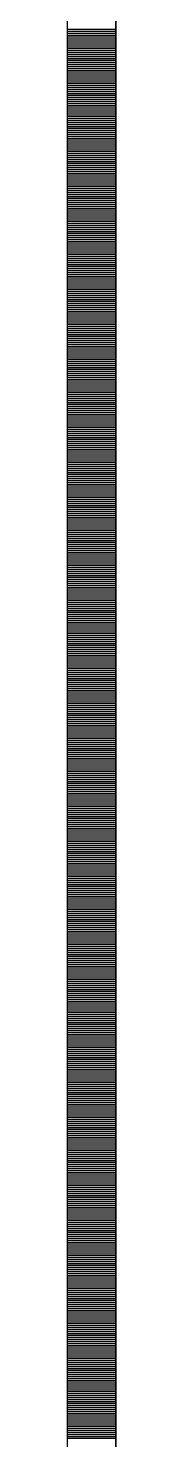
# Model space of a CAD drawing. Header units: millimetres. Extents: x -231292 to 573618, y -153144 to 564035.
# Drawn here: x 8548 to 8573, y 221266 to 221993 of the extents above; entities that cross this region are included whole.
import ezdxf

# ---------------------------------------------------------------- set-up
doc = ezdxf.new("R2010")
doc.units = ezdxf.units.MM
doc.layers.add('АР_Тонкая', color=250, linetype='Continuous', lineweight=5)
doc.layers.add('АР_Штриховка', color=250, linetype='Continuous', lineweight=0)

msp = doc.modelspace()

# ---------------------------------------------------------------- linework, layer by layer
at = {"layer": 'АР_Тонкая', "color": 18, "linetype": 'Continuous', "lineweight": 25, "true_color": 0x000000}
for p, q in [((8548.243, 263866.253), (8548.243, 187666.253)), ((8573.243, 263866.253), (8573.243, 187666.253)), ((8573.243, 187666.253), (8573.243, 263866.253))]:
    msp.add_line(p, q, dxfattribs=at)
at = {"layer": 'АР_Штриховка', "color": 18, "linetype": 'Continuous', "lineweight": 25, "true_color": 0x000000}
for p, q in [((8548.243, 221992.002), (8573.243, 221992.002)), ((8548.243, 221991.002), (8573.243, 221991.002)), ((8548.243, 221990.002), (8573.243, 221990.002)), ((8548.243, 221989.002), (8573.243, 221989.002)), ((8548.243, 221988.002), (8573.243, 221988.002)), ((8548.243, 221987.002), (8573.243, 221987.002)), ((8548.243, 221986.002), (8573.243, 221986.002)), ((8548.243, 221985.002), (8573.243, 221985.002)), ((8548.243, 221984.002), (8573.243, 221984.002)), ((8548.243, 221983.002), (8573.243, 221983.002)), ((8548.243, 221982.002), (8573.243, 221982.002)), ((8548.243, 221981.002), (8573.243, 221981.002)), ((8548.243, 221980.002), (8573.243, 221980.002)), ((8548.243, 221979.002), (8573.243, 221979.002)), ((8548.243, 221978.002), (8573.243, 221978.002)), ((8548.243, 221977.002), (8573.243, 221977.002)), ((8548.243, 221976.002), (8573.243, 221976.002)), ((8548.243, 221975.002), (8573.243, 221975.002)), ((8548.243, 221974.002), (8573.243, 221974.002)), ((8548.243, 221973.002), (8573.243, 221973.002)), ((8548.243, 221972.002), (8573.243, 221972.002)), ((8548.243, 221971.002), (8573.243, 221971.002)), ((8548.243, 221970.002), (8573.243, 221970.002)), ((8548.243, 221969.002), (8573.243, 221969.002)), ((8548.243, 221968.002), (8573.243, 221968.002)), ((8548.243, 221967.002), (8573.243, 221967.002)), ((8548.243, 221966.002), (8573.243, 221966.002)), ((8548.243, 221965.002), (8573.243, 221965.002)), ((8548.243, 221964.002), (8573.243, 221964.002)), ((8548.243, 221963.002), (8573.243, 221963.002)), ((8548.243, 221962.002), (8573.243, 221962.002)), ((8548.243, 221961.002), (8573.243, 221961.002)), ((8548.243, 221960.002), (8573.243, 221960.002)), ((8548.243, 221959.002), (8573.243, 221959.002)), ((8548.243, 221958.002), (8573.243, 221958.002)), ((8548.243, 221957.002), (8573.243, 221957.002)), ((8548.243, 221956.002), (8573.243, 221956.002)), ((8548.243, 221955.002), (8573.243, 221955.002)), ((8548.243, 221954.002), (8573.243, 221954.002)), ((8548.243, 221953.002), (8573.243, 221953.002)), ((8548.243, 221952.002), (8573.243, 221952.002)), ((8548.243, 221951.002), (8573.243, 221951.002)), ((8548.243, 221950.002), (8573.243, 221950.002)), ((8548.243, 221949.002), (8573.243, 221949.002)), ((8548.243, 221948.002), (8573.243, 221948.002)), ((8548.243, 221947.002), (8573.243, 221947.002)), ((8548.243, 221946.002), (8573.243, 221946.002)), ((8548.243, 221945.002), (8573.243, 221945.002)), ((8548.243, 221944.002), (8573.243, 221944.002)), ((8548.243, 221943.002), (8573.243, 221943.002)), ((8548.243, 221942.002), (8573.243, 221942.002)), ((8548.243, 221941.002), (8573.243, 221941.002)), ((8548.243, 221940.002), (8573.243, 221940.002)), ((8548.243, 221939.002), (8573.243, 221939.002)), ((8548.243, 221938.002), (8573.243, 221938.002)), ((8548.243, 221937.002), (8573.243, 221937.002)), ((8548.243, 221936.002), (8573.243, 221936.002)), ((8548.243, 221935.002), (8573.243, 221935.002)), ((8548.243, 221934.002), (8573.243, 221934.002)), ((8548.243, 221933.002), (8573.243, 221933.002)), ((8548.243, 221932.002), (8573.243, 221932.002)), ((8548.243, 221931.002), (8573.243, 221931.002)), ((8548.243, 221930.002), (8573.243, 221930.002)), ((8548.243, 221929.002), (8573.243, 221929.002)), ((8548.243, 221928.002), (8573.243, 221928.002)), ((8548.243, 221927.002), (8573.243, 221927.002)), ((8548.243, 221926.002), (8573.243, 221926.002)), ((8548.243, 221925.002), (8573.243, 221925.002)), ((8548.243, 221924.002), (8573.243, 221924.002)), ((8548.243, 221923.002), (8573.243, 221923.002)), ((8548.243, 221922.002), (8573.243, 221922.002)), ((8548.243, 221921.002), (8573.243, 221921.002)), ((8548.243, 221920.002), (8573.243, 221920.002)), ((8548.243, 221919.002), (8573.243, 221919.002)), ((8548.243, 221918.002), (8573.243, 221918.002)), ((8548.243, 221917.002), (8573.243, 221917.002)), ((8548.243, 221916.002), (8573.243, 221916.002)), ((8548.243, 221915.002), (8573.243, 221915.002)), ((8548.243, 221914.002), (8573.243, 221914.002)), ((8548.243, 221913.002), (8573.243, 221913.002)), ((8548.243, 221912.002), (8573.243, 221912.002)), ((8548.243, 221911.002), (8573.243, 221911.002)), ((8548.243, 221910.002), (8573.243, 221910.002)), ((8548.243, 221909.002), (8573.243, 221909.002)), ((8548.243, 221908.002), (8573.243, 221908.002)), ((8548.243, 221907.002), (8573.243, 221907.002)), ((8548.243, 221906.002), (8573.243, 221906.002)), ((8548.243, 221905.002), (8573.243, 221905.002)), ((8548.243, 221904.002), (8573.243, 221904.002)), ((8548.243, 221903.002), (8573.243, 221903.002)), ((8548.243, 221902.002), (8573.243, 221902.002)), ((8548.243, 221901.002), (8573.243, 221901.002)), ((8548.243, 221900.002), (8573.243, 221900.002)), ((8548.243, 221899.002), (8573.243, 221899.002)), ((8548.243, 221898.002), (8573.243, 221898.002)), ((8548.243, 221897.002), (8573.243, 221897.002)), ((8548.243, 221896.002), (8573.243, 221896.002)), ((8548.243, 221895.002), (8573.243, 221895.002)), ((8548.243, 221894.002), (8573.243, 221894.002)), ((8548.243, 221893.002), (8573.243, 221893.002)), ((8548.243, 221892.002), (8573.243, 221892.002)), ((8548.243, 221891.002), (8573.243, 221891.002)), ((8548.243, 221890.002), (8573.243, 221890.002)), ((8548.243, 221889.002), (8573.243, 221889.002)), ((8548.243, 221888.002), (8573.243, 221888.002)), ((8548.243, 221887.002), (8573.243, 221887.002)), ((8548.243, 221886.002), (8573.243, 221886.002)), ((8548.243, 221885.002), (8573.243, 221885.002)), ((8548.243, 221884.002), (8573.243, 221884.002)), ((8548.243, 221883.002), (8573.243, 221883.002)), ((8548.243, 221882.002), (8573.243, 221882.002)), ((8548.243, 221881.002), (8573.243, 221881.002)), ((8548.243, 221880.002), (8573.243, 221880.002)), ((8548.243, 221879.002), (8573.243, 221879.002)), ((8548.243, 221878.002), (8573.243, 221878.002)), ((8548.243, 221877.002), (8573.243, 221877.002)), ((8548.243, 221876.002), (8573.243, 221876.002)), ((8548.243, 221875.002), (8573.243, 221875.002)), ((8548.243, 221874.002), (8573.243, 221874.002)), ((8548.243, 221873.002), (8573.243, 221873.002)), ((8548.243, 221872.002), (8573.243, 221872.002)), ((8548.243, 221871.002), (8573.243, 221871.002)), ((8548.243, 221870.002), (8573.243, 221870.002)), ((8548.243, 221869.002), (8573.243, 221869.002)), ((8548.243, 221868.002), (8573.243, 221868.002)), ((8548.243, 221867.002), (8573.243, 221867.002)), ((8548.243, 221866.002), (8573.243, 221866.002)), ((8548.243, 221865.002), (8573.243, 221865.002)), ((8548.243, 221864.002), (8573.243, 221864.002)), ((8548.243, 221863.002), (8573.243, 221863.002)), ((8548.243, 221862.002), (8573.243, 221862.002)), ((8548.243, 221861.002), (8573.243, 221861.002)), ((8548.243, 221860.002), (8573.243, 221860.002)), ((8548.243, 221859.002), (8573.243, 221859.002)), ((8548.243, 221858.002), (8573.243, 221858.002)), ((8548.243, 221857.002), (8573.243, 221857.002)), ((8548.243, 221856.002), (8573.243, 221856.002)), ((8548.243, 221855.002), (8573.243, 221855.002)), ((8548.243, 221854.002), (8573.243, 221854.002)), ((8548.243, 221853.002), (8573.243, 221853.002)), ((8548.243, 221852.002), (8573.243, 221852.002)), ((8548.243, 221851.002), (8573.243, 221851.002)), ((8548.243, 221850.002), (8573.243, 221850.002)), ((8548.243, 221849.002), (8573.243, 221849.002)), ((8548.243, 221848.002), (8573.243, 221848.002)), ((8548.243, 221847.002), (8573.243, 221847.002)), ((8548.243, 221846.002), (8573.243, 221846.002)), ((8548.243, 221845.002), (8573.243, 221845.002)), ((8548.243, 221844.002), (8573.243, 221844.002)), ((8548.243, 221843.002), (8573.243, 221843.002)), ((8548.243, 221842.002), (8573.243, 221842.002)), ((8548.243, 221841.002), (8573.243, 221841.002)), ((8548.243, 221840.002), (8573.243, 221840.002)), ((8548.243, 221839.002), (8573.243, 221839.002)), ((8548.243, 221838.002), (8573.243, 221838.002)), ((8548.243, 221837.002), (8573.243, 221837.002)), ((8548.243, 221836.002), (8573.243, 221836.002)), ((8548.243, 221835.002), (8573.243, 221835.002)), ((8548.243, 221834.002), (8573.243, 221834.002)), ((8548.243, 221833.002), (8573.243, 221833.002)), ((8548.243, 221832.002), (8573.243, 221832.002)), ((8548.243, 221831.002), (8573.243, 221831.002)), ((8548.243, 221830.002), (8573.243, 221830.002)), ((8548.243, 221829.002), (8573.243, 221829.002)), ((8548.243, 221828.002), (8573.243, 221828.002)), ((8548.243, 221827.002), (8573.243, 221827.002)), ((8548.243, 221826.002), (8573.243, 221826.002)), ((8548.243, 221825.002), (8573.243, 221825.002)), ((8548.243, 221824.002), (8573.243, 221824.002)), ((8548.243, 221823.002), (8573.243, 221823.002)), ((8548.243, 221822.002), (8573.243, 221822.002)), ((8548.243, 221821.002), (8573.243, 221821.002)), ((8548.243, 221820.002), (8573.243, 221820.002)), ((8548.243, 221819.002), (8573.243, 221819.002)), ((8548.243, 221818.002), (8573.243, 221818.002)), ((8548.243, 221817.002), (8573.243, 221817.002)), ((8548.243, 221816.002), (8573.243, 221816.002)), ((8548.243, 221815.002), (8573.243, 221815.002)), ((8548.243, 221814.002), (8573.243, 221814.002)), ((8548.243, 221813.002), (8573.243, 221813.002)), ((8548.243, 221812.002), (8573.243, 221812.002)), ((8548.243, 221811.002), (8573.243, 221811.002)), ((8548.243, 221810.002), (8573.243, 221810.002)), ((8548.243, 221809.002), (8573.243, 221809.002)), ((8548.243, 221808.002), (8573.243, 221808.002)), ((8548.243, 221807.002), (8573.243, 221807.002)), ((8548.243, 221806.002), (8573.243, 221806.002)), ((8548.243, 221805.002), (8573.243, 221805.002)), ((8548.243, 221804.002), (8573.243, 221804.002)), ((8548.243, 221803.002), (8573.243, 221803.002)), ((8548.243, 221802.002), (8573.243, 221802.002)), ((8548.243, 221801.002), (8573.243, 221801.002)), ((8548.243, 221800.002), (8573.243, 221800.002)), ((8548.243, 221799.002), (8573.243, 221799.002)), ((8548.243, 221798.002), (8573.243, 221798.002)), ((8548.243, 221797.002), (8573.243, 221797.002)), ((8548.243, 221796.002), (8573.243, 221796.002)), ((8548.243, 221795.002), (8573.243, 221795.002)), ((8548.243, 221794.002), (8573.243, 221794.002)), ((8548.243, 221793.002), (8573.243, 221793.002)), ((8548.243, 221792.002), (8573.243, 221792.002)), ((8548.243, 221791.002), (8573.243, 221791.002)), ((8548.243, 221790.002), (8573.243, 221790.002)), ((8548.243, 221789.002), (8573.243, 221789.002)), ((8548.243, 221788.002), (8573.243, 221788.002)), ((8548.243, 221787.002), (8573.243, 221787.002)), ((8548.243, 221786.002), (8573.243, 221786.002)), ((8548.243, 221785.002), (8573.243, 221785.002)), ((8548.243, 221784.002), (8573.243, 221784.002)), ((8548.243, 221783.002), (8573.243, 221783.002)), ((8548.243, 221782.002), (8573.243, 221782.002)), ((8548.243, 221781.002), (8573.243, 221781.002)), ((8548.243, 221780.002), (8573.243, 221780.002)), ((8548.243, 221779.002), (8573.243, 221779.002)), ((8548.243, 221778.002), (8573.243, 221778.002)), ((8548.243, 221777.002), (8573.243, 221777.002)), ((8548.243, 221776.002), (8573.243, 221776.002)), ((8548.243, 221775.002), (8573.243, 221775.002)), ((8548.243, 221774.002), (8573.243, 221774.002)), ((8548.243, 221773.002), (8573.243, 221773.002)), ((8548.243, 221772.002), (8573.243, 221772.002)), ((8548.243, 221771.002), (8573.243, 221771.002)), ((8548.243, 221770.002), (8573.243, 221770.002)), ((8548.243, 221769.002), (8573.243, 221769.002)), ((8548.243, 221768.002), (8573.243, 221768.002)), ((8548.243, 221767.002), (8573.243, 221767.002)), ((8548.243, 221766.002), (8573.243, 221766.002)), ((8548.243, 221765.002), (8573.243, 221765.002)), ((8548.243, 221764.002), (8573.243, 221764.002)), ((8548.243, 221763.002), (8573.243, 221763.002)), ((8548.243, 221762.002), (8573.243, 221762.002)), ((8548.243, 221761.002), (8573.243, 221761.002)), ((8548.243, 221760.002), (8573.243, 221760.002)), ((8548.243, 221759.002), (8573.243, 221759.002)), ((8548.243, 221758.002), (8573.243, 221758.002)), ((8548.243, 221757.002), (8573.243, 221757.002)), ((8548.243, 221756.002), (8573.243, 221756.002)), ((8548.243, 221755.002), (8573.243, 221755.002)), ((8548.243, 221754.002), (8573.243, 221754.002)), ((8548.243, 221753.002), (8573.243, 221753.002)), ((8548.243, 221752.002), (8573.243, 221752.002)), ((8548.243, 221751.002), (8573.243, 221751.002)), ((8548.243, 221750.002), (8573.243, 221750.002)), ((8548.243, 221749.002), (8573.243, 221749.002)), ((8548.243, 221748.002), (8573.243, 221748.002)), ((8548.243, 221747.002), (8573.243, 221747.002)), ((8548.243, 221746.002), (8573.243, 221746.002)), ((8548.243, 221745.002), (8573.243, 221745.002)), ((8548.243, 221744.002), (8573.243, 221744.002)), ((8548.243, 221743.002), (8573.243, 221743.002)), ((8548.243, 221742.002), (8573.243, 221742.002)), ((8548.243, 221741.002), (8573.243, 221741.002)), ((8548.243, 221740.002), (8573.243, 221740.002)), ((8548.243, 221739.002), (8573.243, 221739.002)), ((8548.243, 221738.002), (8573.243, 221738.002)), ((8548.243, 221737.002), (8573.243, 221737.002)), ((8548.243, 221736.002), (8573.243, 221736.002)), ((8548.243, 221735.002), (8573.243, 221735.002)), ((8548.243, 221734.002), (8573.243, 221734.002)), ((8548.243, 221733.002), (8573.243, 221733.002)), ((8548.243, 221732.002), (8573.243, 221732.002)), ((8548.243, 221731.002), (8573.243, 221731.002)), ((8548.243, 221730.002), (8573.243, 221730.002)), ((8548.243, 221729.002), (8573.243, 221729.002)), ((8548.243, 221728.002), (8573.243, 221728.002)), ((8548.243, 221727.002), (8573.243, 221727.002)), ((8548.243, 221726.002), (8573.243, 221726.002)), ((8548.243, 221725.002), (8573.243, 221725.002)), ((8548.243, 221724.002), (8573.243, 221724.002)), ((8548.243, 221723.002), (8573.243, 221723.002)), ((8548.243, 221722.002), (8573.243, 221722.002)), ((8548.243, 221721.002), (8573.243, 221721.002)), ((8548.243, 221720.002), (8573.243, 221720.002)), ((8548.243, 221719.002), (8573.243, 221719.002)), ((8548.243, 221718.002), (8573.243, 221718.002)), ((8548.243, 221717.002), (8573.243, 221717.002)), ((8548.243, 221716.002), (8573.243, 221716.002)), ((8548.243, 221715.002), (8573.243, 221715.002)), ((8548.243, 221714.002), (8573.243, 221714.002)), ((8548.243, 221713.002), (8573.243, 221713.002)), ((8548.243, 221712.002), (8573.243, 221712.002)), ((8548.243, 221711.002), (8573.243, 221711.002)), ((8548.243, 221710.002), (8573.243, 221710.002)), ((8548.243, 221709.002), (8573.243, 221709.002)), ((8548.243, 221708.002), (8573.243, 221708.002)), ((8548.243, 221707.002), (8573.243, 221707.002)), ((8548.243, 221706.002), (8573.243, 221706.002)), ((8548.243, 221705.002), (8573.243, 221705.002)), ((8548.243, 221704.002), (8573.243, 221704.002)), ((8548.243, 221703.002), (8573.243, 221703.002)), ((8548.243, 221702.002), (8573.243, 221702.002)), ((8548.243, 221701.002), (8573.243, 221701.002)), ((8548.243, 221700.002), (8573.243, 221700.002)), ((8548.243, 221699.002), (8573.243, 221699.002)), ((8548.243, 221698.002), (8573.243, 221698.002)), ((8548.243, 221697.002), (8573.243, 221697.002)), ((8548.243, 221696.002), (8573.243, 221696.002)), ((8548.243, 221695.002), (8573.243, 221695.002)), ((8548.243, 221694.002), (8573.243, 221694.002)), ((8548.243, 221693.002), (8573.243, 221693.002)), ((8548.243, 221692.002), (8573.243, 221692.002)), ((8548.243, 221691.002), (8573.243, 221691.002)), ((8548.243, 221690.002), (8573.243, 221690.002)), ((8548.243, 221689.002), (8573.243, 221689.002)), ((8548.243, 221688.002), (8573.243, 221688.002)), ((8548.243, 221687.002), (8573.243, 221687.002)), ((8548.243, 221686.002), (8573.243, 221686.002)), ((8548.243, 221685.002), (8573.243, 221685.002)), ((8548.243, 221684.002), (8573.243, 221684.002)), ((8548.243, 221683.002), (8573.243, 221683.002)), ((8548.243, 221682.002), (8573.243, 221682.002)), ((8548.243, 221681.002), (8573.243, 221681.002)), ((8548.243, 221680.002), (8573.243, 221680.002)), ((8548.243, 221679.002), (8573.243, 221679.002)), ((8548.243, 221678.002), (8573.243, 221678.002)), ((8548.243, 221677.002), (8573.243, 221677.002)), ((8548.243, 221676.002), (8573.243, 221676.002)), ((8548.243, 221675.002), (8573.243, 221675.002)), ((8548.243, 221674.002), (8573.243, 221674.002)), ((8548.243, 221673.002), (8573.243, 221673.002)), ((8548.243, 221672.002), (8573.243, 221672.002)), ((8548.243, 221671.002), (8573.243, 221671.002)), ((8548.243, 221670.002), (8573.243, 221670.002)), ((8548.243, 221669.002), (8573.243, 221669.002)), ((8548.243, 221668.002), (8573.243, 221668.002)), ((8548.243, 221667.002), (8573.243, 221667.002)), ((8548.243, 221666.002), (8573.243, 221666.002)), ((8548.243, 221665.002), (8573.243, 221665.002)), ((8548.243, 221664.002), (8573.243, 221664.002)), ((8548.243, 221663.002), (8573.243, 221663.002)), ((8548.243, 221662.002), (8573.243, 221662.002)), ((8548.243, 221661.002), (8573.243, 221661.002)), ((8548.243, 221660.002), (8573.243, 221660.002)), ((8548.243, 221659.002), (8573.243, 221659.002)), ((8548.243, 221658.002), (8573.243, 221658.002)), ((8548.243, 221657.002), (8573.243, 221657.002)), ((8548.243, 221656.002), (8573.243, 221656.002)), ((8548.243, 221655.002), (8573.243, 221655.002)), ((8548.243, 221654.002), (8573.243, 221654.002)), ((8548.243, 221653.002), (8573.243, 221653.002)), ((8548.243, 221652.002), (8573.243, 221652.002)), ((8548.243, 221651.002), (8573.243, 221651.002)), ((8548.243, 221650.002), (8573.243, 221650.002)), ((8548.243, 221649.002), (8573.243, 221649.002)), ((8548.243, 221648.002), (8573.243, 221648.002)), ((8548.243, 221647.002), (8573.243, 221647.002)), ((8548.243, 221646.002), (8573.243, 221646.002)), ((8548.243, 221645.002), (8573.243, 221645.002)), ((8548.243, 221644.002), (8573.243, 221644.002)), ((8548.243, 221643.002), (8573.243, 221643.002)), ((8548.243, 221642.002), (8573.243, 221642.002)), ((8548.243, 221641.002), (8573.243, 221641.002)), ((8548.243, 221640.002), (8573.243, 221640.002)), ((8548.243, 221639.002), (8573.243, 221639.002)), ((8548.243, 221638.002), (8573.243, 221638.002)), ((8548.243, 221637.002), (8573.243, 221637.002)), ((8548.243, 221636.002), (8573.243, 221636.002)), ((8548.243, 221635.002), (8573.243, 221635.002)), ((8548.243, 221634.002), (8573.243, 221634.002)), ((8548.243, 221633.002), (8573.243, 221633.002)), ((8548.243, 221632.002), (8573.243, 221632.002)), ((8548.243, 221631.002), (8573.243, 221631.002)), ((8548.243, 221630.002), (8573.243, 221630.002)), ((8548.243, 221629.002), (8573.243, 221629.002)), ((8548.243, 221628.002), (8573.243, 221628.002)), ((8548.243, 221627.002), (8573.243, 221627.002)), ((8548.243, 221626.002), (8573.243, 221626.002)), ((8548.243, 221625.002), (8573.243, 221625.002)), ((8548.243, 221624.002), (8573.243, 221624.002)), ((8548.243, 221623.002), (8573.243, 221623.002)), ((8548.243, 221622.002), (8573.243, 221622.002)), ((8548.243, 221621.002), (8573.243, 221621.002)), ((8548.243, 221620.002), (8573.243, 221620.002)), ((8548.243, 221619.002), (8573.243, 221619.002)), ((8548.243, 221618.002), (8573.243, 221618.002)), ((8548.243, 221617.002), (8573.243, 221617.002)), ((8548.243, 221616.002), (8573.243, 221616.002)), ((8548.243, 221615.002), (8573.243, 221615.002)), ((8548.243, 221614.002), (8573.243, 221614.002)), ((8548.243, 221613.002), (8573.243, 221613.002)), ((8548.243, 221612.002), (8573.243, 221612.002)), ((8548.243, 221611.002), (8573.243, 221611.002)), ((8548.243, 221610.002), (8573.243, 221610.002)), ((8548.243, 221609.002), (8573.243, 221609.002)), ((8548.243, 221608.002), (8573.243, 221608.002)), ((8548.243, 221607.002), (8573.243, 221607.002)), ((8548.243, 221606.002), (8573.243, 221606.002)), ((8548.243, 221605.002), (8573.243, 221605.002)), ((8548.243, 221604.002), (8573.243, 221604.002)), ((8548.243, 221603.002), (8573.243, 221603.002)), ((8548.243, 221602.002), (8573.243, 221602.002)), ((8548.243, 221601.002), (8573.243, 221601.002)), ((8548.243, 221600.002), (8573.243, 221600.002)), ((8548.243, 221599.002), (8573.243, 221599.002)), ((8548.243, 221598.002), (8573.243, 221598.002)), ((8548.243, 221597.002), (8573.243, 221597.002)), ((8548.243, 221596.002), (8573.243, 221596.002)), ((8548.243, 221595.002), (8573.243, 221595.002)), ((8548.243, 221594.002), (8573.243, 221594.002)), ((8548.243, 221593.002), (8573.243, 221593.002)), ((8548.243, 221592.002), (8573.243, 221592.002)), ((8548.243, 221591.002), (8573.243, 221591.002)), ((8548.243, 221590.002), (8573.243, 221590.002)), ((8548.243, 221589.002), (8573.243, 221589.002)), ((8548.243, 221588.002), (8573.243, 221588.002)), ((8548.243, 221587.002), (8573.243, 221587.002)), ((8548.243, 221586.002), (8573.243, 221586.002)), ((8548.243, 221585.002), (8573.243, 221585.002)), ((8548.243, 221584.002), (8573.243, 221584.002)), ((8548.243, 221583.002), (8573.243, 221583.002)), ((8548.243, 221582.002), (8573.243, 221582.002)), ((8548.243, 221581.002), (8573.243, 221581.002)), ((8548.243, 221580.002), (8573.243, 221580.002)), ((8548.243, 221579.002), (8573.243, 221579.002)), ((8548.243, 221578.002), (8573.243, 221578.002)), ((8548.243, 221577.002), (8573.243, 221577.002)), ((8548.243, 221576.002), (8573.243, 221576.002)), ((8548.243, 221575.002), (8573.243, 221575.002)), ((8548.243, 221574.002), (8573.243, 221574.002)), ((8548.243, 221573.002), (8573.243, 221573.002)), ((8548.243, 221572.002), (8573.243, 221572.002)), ((8548.243, 221571.002), (8573.243, 221571.002)), ((8548.243, 221570.002), (8573.243, 221570.002)), ((8548.243, 221569.002), (8573.243, 221569.002)), ((8548.243, 221568.002), (8573.243, 221568.002)), ((8548.243, 221567.002), (8573.243, 221567.002)), ((8548.243, 221566.002), (8573.243, 221566.002)), ((8548.243, 221565.002), (8573.243, 221565.002)), ((8548.243, 221564.002), (8573.243, 221564.002)), ((8548.243, 221563.002), (8573.243, 221563.002)), ((8548.243, 221562.002), (8573.243, 221562.002)), ((8548.243, 221561.002), (8573.243, 221561.002)), ((8548.243, 221560.002), (8573.243, 221560.002)), ((8548.243, 221559.002), (8573.243, 221559.002)), ((8548.243, 221558.002), (8573.243, 221558.002)), ((8548.243, 221557.002), (8573.243, 221557.002)), ((8548.243, 221556.002), (8573.243, 221556.002)), ((8548.243, 221555.002), (8573.243, 221555.002)), ((8548.243, 221554.002), (8573.243, 221554.002)), ((8548.243, 221553.002), (8573.243, 221553.002)), ((8548.243, 221552.002), (8573.243, 221552.002)), ((8548.243, 221551.002), (8573.243, 221551.002)), ((8548.243, 221550.002), (8573.243, 221550.002)), ((8548.243, 221549.002), (8573.243, 221549.002)), ((8548.243, 221548.002), (8573.243, 221548.002)), ((8548.243, 221547.002), (8573.243, 221547.002)), ((8548.243, 221546.002), (8573.243, 221546.002)), ((8548.243, 221545.002), (8573.243, 221545.002)), ((8548.243, 221544.002), (8573.243, 221544.002)), ((8548.243, 221543.002), (8573.243, 221543.002)), ((8548.243, 221542.002), (8573.243, 221542.002)), ((8548.243, 221541.002), (8573.243, 221541.002)), ((8548.243, 221540.002), (8573.243, 221540.002)), ((8548.243, 221539.002), (8573.243, 221539.002)), ((8548.243, 221538.002), (8573.243, 221538.002)), ((8548.243, 221537.002), (8573.243, 221537.002)), ((8548.243, 221536.002), (8573.243, 221536.002)), ((8548.243, 221535.002), (8573.243, 221535.002)), ((8548.243, 221534.002), (8573.243, 221534.002)), ((8548.243, 221533.002), (8573.243, 221533.002)), ((8548.243, 221532.002), (8573.243, 221532.002)), ((8548.243, 221531.002), (8573.243, 221531.002)), ((8548.243, 221530.002), (8573.243, 221530.002)), ((8548.243, 221529.002), (8573.243, 221529.002)), ((8548.243, 221528.002), (8573.243, 221528.002)), ((8548.243, 221527.002), (8573.243, 221527.002)), ((8548.243, 221526.002), (8573.243, 221526.002)), ((8548.243, 221525.002), (8573.243, 221525.002)), ((8548.243, 221524.002), (8573.243, 221524.002)), ((8548.243, 221523.002), (8573.243, 221523.002)), ((8548.243, 221522.002), (8573.243, 221522.002)), ((8548.243, 221521.002), (8573.243, 221521.002)), ((8548.243, 221520.002), (8573.243, 221520.002)), ((8548.243, 221519.002), (8573.243, 221519.002)), ((8548.243, 221518.002), (8573.243, 221518.002)), ((8548.243, 221517.002), (8573.243, 221517.002)), ((8548.243, 221516.002), (8573.243, 221516.002)), ((8548.243, 221515.002), (8573.243, 221515.002)), ((8548.243, 221514.002), (8573.243, 221514.002)), ((8548.243, 221513.002), (8573.243, 221513.002)), ((8548.243, 221512.002), (8573.243, 221512.002)), ((8548.243, 221511.002), (8573.243, 221511.002)), ((8548.243, 221510.002), (8573.243, 221510.002)), ((8548.243, 221509.002), (8573.243, 221509.002)), ((8548.243, 221508.002), (8573.243, 221508.002)), ((8548.243, 221507.002), (8573.243, 221507.002)), ((8548.243, 221506.002), (8573.243, 221506.002)), ((8548.243, 221505.002), (8573.243, 221505.002)), ((8548.243, 221504.002), (8573.243, 221504.002)), ((8548.243, 221503.002), (8573.243, 221503.002)), ((8548.243, 221502.002), (8573.243, 221502.002)), ((8548.243, 221501.002), (8573.243, 221501.002)), ((8548.243, 221500.002), (8573.243, 221500.002)), ((8548.243, 221499.002), (8573.243, 221499.002)), ((8548.243, 221498.002), (8573.243, 221498.002)), ((8548.243, 221497.002), (8573.243, 221497.002)), ((8548.243, 221496.002), (8573.243, 221496.002)), ((8548.243, 221495.002), (8573.243, 221495.002)), ((8548.243, 221494.002), (8573.243, 221494.002)), ((8548.243, 221493.002), (8573.243, 221493.002)), ((8548.243, 221492.002), (8573.243, 221492.002)), ((8548.243, 221491.002), (8573.243, 221491.002)), ((8548.243, 221490.002), (8573.243, 221490.002)), ((8548.243, 221489.002), (8573.243, 221489.002)), ((8548.243, 221488.002), (8573.243, 221488.002)), ((8548.243, 221487.002), (8573.243, 221487.002)), ((8548.243, 221486.002), (8573.243, 221486.002)), ((8548.243, 221485.002), (8573.243, 221485.002)), ((8548.243, 221484.002), (8573.243, 221484.002)), ((8548.243, 221483.002), (8573.243, 221483.002)), ((8548.243, 221482.002), (8573.243, 221482.002)), ((8548.243, 221481.002), (8573.243, 221481.002)), ((8548.243, 221480.002), (8573.243, 221480.002)), ((8548.243, 221479.002), (8573.243, 221479.002)), ((8548.243, 221478.002), (8573.243, 221478.002)), ((8548.243, 221477.002), (8573.243, 221477.002)), ((8548.243, 221476.002), (8573.243, 221476.002)), ((8548.243, 221475.002), (8573.243, 221475.002)), ((8548.243, 221474.002), (8573.243, 221474.002)), ((8548.243, 221473.002), (8573.243, 221473.002)), ((8548.243, 221472.002), (8573.243, 221472.002)), ((8548.243, 221471.002), (8573.243, 221471.002)), ((8548.243, 221470.002), (8573.243, 221470.002)), ((8548.243, 221469.002), (8573.243, 221469.002)), ((8548.243, 221468.002), (8573.243, 221468.002)), ((8548.243, 221467.002), (8573.243, 221467.002)), ((8548.243, 221466.002), (8573.243, 221466.002)), ((8548.243, 221465.002), (8573.243, 221465.002)), ((8548.243, 221464.002), (8573.243, 221464.002)), ((8548.243, 221463.002), (8573.243, 221463.002)), ((8548.243, 221462.002), (8573.243, 221462.002)), ((8548.243, 221461.002), (8573.243, 221461.002)), ((8548.243, 221460.002), (8573.243, 221460.002)), ((8548.243, 221459.002), (8573.243, 221459.002)), ((8548.243, 221458.002), (8573.243, 221458.002)), ((8548.243, 221457.002), (8573.243, 221457.002)), ((8548.243, 221456.002), (8573.243, 221456.002)), ((8548.243, 221455.002), (8573.243, 221455.002)), ((8548.243, 221454.002), (8573.243, 221454.002)), ((8548.243, 221453.002), (8573.243, 221453.002)), ((8548.243, 221452.002), (8573.243, 221452.002)), ((8548.243, 221451.002), (8573.243, 221451.002)), ((8548.243, 221450.002), (8573.243, 221450.002)), ((8548.243, 221449.002), (8573.243, 221449.002)), ((8548.243, 221448.002), (8573.243, 221448.002)), ((8548.243, 221447.002), (8573.243, 221447.002)), ((8548.243, 221446.002), (8573.243, 221446.002)), ((8548.243, 221445.002), (8573.243, 221445.002)), ((8548.243, 221444.002), (8573.243, 221444.002)), ((8548.243, 221443.002), (8573.243, 221443.002)), ((8548.243, 221442.002), (8573.243, 221442.002)), ((8548.243, 221441.002), (8573.243, 221441.002)), ((8548.243, 221440.002), (8573.243, 221440.002)), ((8548.243, 221439.002), (8573.243, 221439.002)), ((8548.243, 221438.002), (8573.243, 221438.002)), ((8548.243, 221437.002), (8573.243, 221437.002)), ((8548.243, 221436.002), (8573.243, 221436.002)), ((8548.243, 221435.002), (8573.243, 221435.002)), ((8548.243, 221434.002), (8573.243, 221434.002)), ((8548.243, 221433.002), (8573.243, 221433.002)), ((8548.243, 221432.002), (8573.243, 221432.002)), ((8548.243, 221431.002), (8573.243, 221431.002)), ((8548.243, 221430.002), (8573.243, 221430.002)), ((8548.243, 221429.002), (8573.243, 221429.002)), ((8548.243, 221428.002), (8573.243, 221428.002)), ((8548.243, 221427.002), (8573.243, 221427.002)), ((8548.243, 221426.002), (8573.243, 221426.002)), ((8548.243, 221425.002), (8573.243, 221425.002)), ((8548.243, 221424.002), (8573.243, 221424.002)), ((8548.243, 221423.002), (8573.243, 221423.002)), ((8548.243, 221422.002), (8573.243, 221422.002)), ((8548.243, 221421.002), (8573.243, 221421.002)), ((8548.243, 221420.002), (8573.243, 221420.002)), ((8548.243, 221419.002), (8573.243, 221419.002)), ((8548.243, 221418.002), (8573.243, 221418.002)), ((8548.243, 221417.002), (8573.243, 221417.002)), ((8548.243, 221416.002), (8573.243, 221416.002)), ((8548.243, 221415.002), (8573.243, 221415.002)), ((8548.243, 221414.002), (8573.243, 221414.002)), ((8548.243, 221413.002), (8573.243, 221413.002)), ((8548.243, 221412.002), (8573.243, 221412.002)), ((8548.243, 221411.002), (8573.243, 221411.002)), ((8548.243, 221410.002), (8573.243, 221410.002)), ((8548.243, 221409.002), (8573.243, 221409.002)), ((8548.243, 221408.002), (8573.243, 221408.002)), ((8548.243, 221407.002), (8573.243, 221407.002)), ((8548.243, 221406.002), (8573.243, 221406.002)), ((8548.243, 221405.002), (8573.243, 221405.002)), ((8548.243, 221404.002), (8573.243, 221404.002)), ((8548.243, 221403.002), (8573.243, 221403.002)), ((8548.243, 221402.002), (8573.243, 221402.002)), ((8548.243, 221401.002), (8573.243, 221401.002)), ((8548.243, 221400.002), (8573.243, 221400.002)), ((8548.243, 221399.002), (8573.243, 221399.002)), ((8548.243, 221398.002), (8573.243, 221398.002)), ((8548.243, 221397.002), (8573.243, 221397.002)), ((8548.243, 221396.002), (8573.243, 221396.002)), ((8548.243, 221395.002), (8573.243, 221395.002)), ((8548.243, 221394.002), (8573.243, 221394.002)), ((8548.243, 221393.002), (8573.243, 221393.002)), ((8548.243, 221392.002), (8573.243, 221392.002)), ((8548.243, 221391.002), (8573.243, 221391.002)), ((8548.243, 221390.002), (8573.243, 221390.002)), ((8548.243, 221389.002), (8573.243, 221389.002)), ((8548.243, 221388.002), (8573.243, 221388.002)), ((8548.243, 221387.002), (8573.243, 221387.002)), ((8548.243, 221386.002), (8573.243, 221386.002)), ((8548.243, 221385.002), (8573.243, 221385.002)), ((8548.243, 221384.002), (8573.243, 221384.002)), ((8548.243, 221383.002), (8573.243, 221383.002)), ((8548.243, 221382.002), (8573.243, 221382.002)), ((8548.243, 221381.002), (8573.243, 221381.002)), ((8548.243, 221380.002), (8573.243, 221380.002)), ((8548.243, 221379.002), (8573.243, 221379.002)), ((8548.243, 221378.002), (8573.243, 221378.002)), ((8548.243, 221377.002), (8573.243, 221377.002)), ((8548.243, 221376.002), (8573.243, 221376.002)), ((8548.243, 221375.002), (8573.243, 221375.002)), ((8548.243, 221374.002), (8573.243, 221374.002)), ((8548.243, 221373.002), (8573.243, 221373.002)), ((8548.243, 221372.002), (8573.243, 221372.002)), ((8548.243, 221371.002), (8573.243, 221371.002)), ((8548.243, 221370.002), (8573.243, 221370.002)), ((8548.243, 221369.002), (8573.243, 221369.002)), ((8548.243, 221368.002), (8573.243, 221368.002)), ((8548.243, 221367.002), (8573.243, 221367.002)), ((8548.243, 221366.002), (8573.243, 221366.002)), ((8548.243, 221365.002), (8573.243, 221365.002)), ((8548.243, 221364.002), (8573.243, 221364.002)), ((8548.243, 221363.002), (8573.243, 221363.002)), ((8548.243, 221362.002), (8573.243, 221362.002)), ((8548.243, 221361.002), (8573.243, 221361.002)), ((8548.243, 221360.002), (8573.243, 221360.002)), ((8548.243, 221359.002), (8573.243, 221359.002)), ((8548.243, 221358.002), (8573.243, 221358.002)), ((8548.243, 221357.002), (8573.243, 221357.002)), ((8548.243, 221356.002), (8573.243, 221356.002)), ((8548.243, 221355.002), (8573.243, 221355.002)), ((8548.243, 221354.002), (8573.243, 221354.002)), ((8548.243, 221353.002), (8573.243, 221353.002)), ((8548.243, 221352.002), (8573.243, 221352.002)), ((8548.243, 221351.002), (8573.243, 221351.002)), ((8548.243, 221350.002), (8573.243, 221350.002)), ((8548.243, 221349.002), (8573.243, 221349.002)), ((8548.243, 221348.002), (8573.243, 221348.002)), ((8548.243, 221347.002), (8573.243, 221347.002)), ((8548.243, 221346.002), (8573.243, 221346.002)), ((8548.243, 221345.002), (8573.243, 221345.002)), ((8548.243, 221344.002), (8573.243, 221344.002)), ((8548.243, 221343.002), (8573.243, 221343.002)), ((8548.243, 221342.002), (8573.243, 221342.002)), ((8548.243, 221341.002), (8573.243, 221341.002)), ((8548.243, 221340.002), (8573.243, 221340.002)), ((8548.243, 221339.002), (8573.243, 221339.002)), ((8548.243, 221338.002), (8573.243, 221338.002)), ((8548.243, 221337.002), (8573.243, 221337.002)), ((8548.243, 221336.002), (8573.243, 221336.002)), ((8548.243, 221335.002), (8573.243, 221335.002)), ((8548.243, 221334.002), (8573.243, 221334.002)), ((8548.243, 221333.002), (8573.243, 221333.002)), ((8548.243, 221332.002), (8573.243, 221332.002)), ((8548.243, 221331.002), (8573.243, 221331.002)), ((8548.243, 221330.002), (8573.243, 221330.002)), ((8548.243, 221329.002), (8573.243, 221329.002)), ((8548.243, 221328.002), (8573.243, 221328.002)), ((8548.243, 221327.002), (8573.243, 221327.002)), ((8548.243, 221326.002), (8573.243, 221326.002)), ((8548.243, 221325.002), (8573.243, 221325.002)), ((8548.243, 221324.002), (8573.243, 221324.002)), ((8548.243, 221323.002), (8573.243, 221323.002)), ((8548.243, 221322.002), (8573.243, 221322.002)), ((8548.243, 221321.002), (8573.243, 221321.002)), ((8548.243, 221320.002), (8573.243, 221320.002)), ((8548.243, 221319.002), (8573.243, 221319.002)), ((8548.243, 221318.002), (8573.243, 221318.002)), ((8548.243, 221317.002), (8573.243, 221317.002)), ((8548.243, 221316.002), (8573.243, 221316.002)), ((8548.243, 221315.002), (8573.243, 221315.002)), ((8548.243, 221314.002), (8573.243, 221314.002)), ((8548.243, 221313.002), (8573.243, 221313.002)), ((8548.243, 221312.002), (8573.243, 221312.002)), ((8548.243, 221311.002), (8573.243, 221311.002)), ((8548.243, 221310.002), (8573.243, 221310.002)), ((8548.243, 221309.002), (8573.243, 221309.002)), ((8548.243, 221308.002), (8573.243, 221308.002)), ((8548.243, 221307.002), (8573.243, 221307.002)), ((8548.243, 221306.002), (8573.243, 221306.002)), ((8548.243, 221305.002), (8573.243, 221305.002)), ((8548.243, 221304.002), (8573.243, 221304.002)), ((8548.243, 221303.002), (8573.243, 221303.002)), ((8548.243, 221302.002), (8573.243, 221302.002)), ((8548.243, 221301.002), (8573.243, 221301.002)), ((8548.243, 221300.002), (8573.243, 221300.002)), ((8548.243, 221299.002), (8573.243, 221299.002)), ((8548.243, 221298.002), (8573.243, 221298.002)), ((8548.243, 221297.002), (8573.243, 221297.002)), ((8548.243, 221296.002), (8573.243, 221296.002)), ((8548.243, 221295.002), (8573.243, 221295.002)), ((8548.243, 221294.002), (8573.243, 221294.002)), ((8548.243, 221293.002), (8573.243, 221293.002)), ((8548.243, 221292.002), (8573.243, 221292.002)), ((8548.243, 221291.002), (8573.243, 221291.002)), ((8548.243, 221290.002), (8573.243, 221290.002)), ((8548.243, 221289.002), (8573.243, 221289.002)), ((8548.243, 221288.002), (8573.243, 221288.002)), ((8548.243, 221287.002), (8573.243, 221287.002)), ((8548.243, 221286.002), (8573.243, 221286.002)), ((8548.243, 221285.002), (8573.243, 221285.002)), ((8548.243, 221284.002), (8573.243, 221284.002)), ((8548.243, 221283.002), (8573.243, 221283.002)), ((8548.243, 221282.002), (8573.243, 221282.002)), ((8548.243, 221281.002), (8573.243, 221281.002)), ((8548.243, 221280.002), (8573.243, 221280.002)), ((8548.243, 221279.002), (8573.243, 221279.002)), ((8548.243, 221278.002), (8573.243, 221278.002)), ((8548.243, 221277.002), (8573.243, 221277.002)), ((8548.243, 221276.002), (8573.243, 221276.002)), ((8548.243, 221275.002), (8573.243, 221275.002)), ((8548.243, 221274.002), (8573.243, 221274.002)), ((8548.243, 221273.002), (8573.243, 221273.002)), ((8548.243, 221272.002), (8573.243, 221272.002)), ((8548.243, 221271.002), (8573.243, 221271.002)), ((8548.243, 221270.002), (8573.243, 221270.002)), ((8548.243, 221269.002), (8573.243, 221269.002)), ((8548.243, 221268.002), (8573.243, 221268.002)), ((8548.243, 221267.002), (8573.243, 221267.002))]:
    msp.add_line(p, q, dxfattribs=at)

doc.saveas('drawing.dxf')
